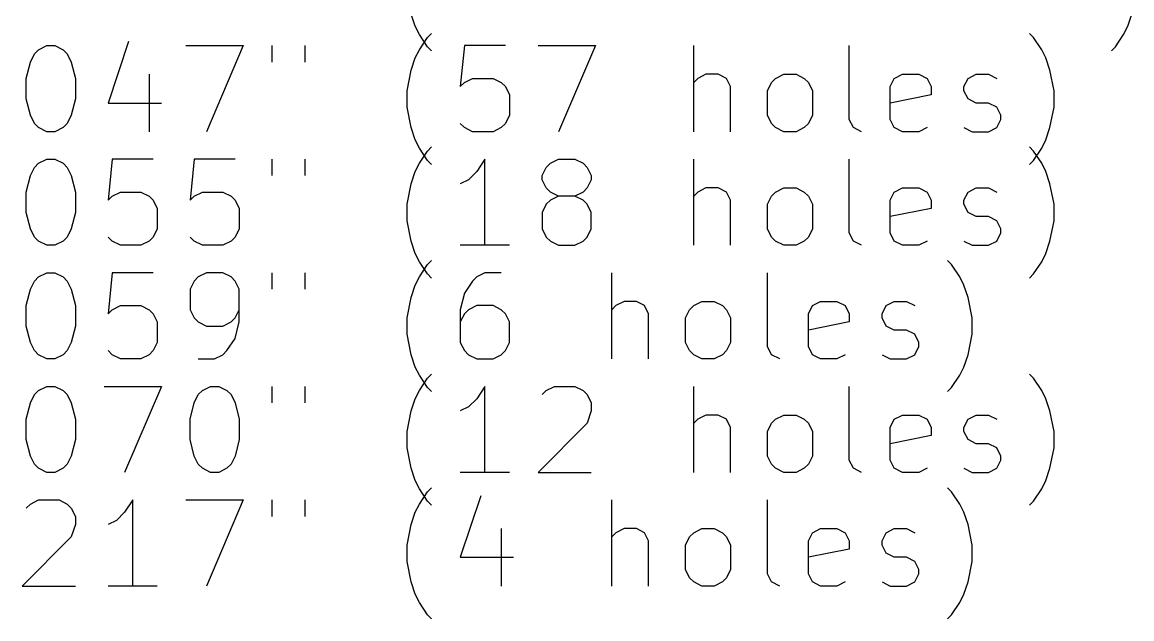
# Model space of a CAD drawing. Extents: x 12 to 214, y -262 to -15.
# Drawn here: x 50.11 to 88.82, y -262.06 to -241.26 of the extents above; entities that cross this region are included whole.
import ezdxf

# ---------------------------------------------------------------- set-up
doc = ezdxf.new("R2010")
doc.units = 0
doc.header["$MEASUREMENT"] = 0
doc.layers.add('BLACK', color=7, linetype='CONTINUOUS')

msp = doc.modelspace()

# ---------------------------------------------------------------- linework, layer by layer
at = {"layer": 'Black'}
for p, q in [((63.8221, -241.405), (63.6792, -240.976)), ((88.6792, -241.405), (88.8221, -240.976)), ((63.9649, -241.691), (63.8221, -241.405)), ((88.5363, -241.691), (88.6792, -241.405)), ((53.8221, -241.936), (53.1078, -244.079)), ((64.2506, -242.119), (63.9649, -241.691)), ((63.9649, -242.222), (64.2506, -241.793)), ((64.2506, -241.793), (64.3935, -241.651)), ((85.3935, -241.793), (85.2506, -241.651)), ((85.6792, -242.222), (85.3935, -241.793)), ((88.2506, -242.119), (88.5363, -241.691)), ((50.5363, -242.365), (50.6792, -242.222)), ((50.6792, -242.222), (50.9649, -242.079)), ((50.9649, -242.079), (51.2506, -242.079)), ((51.2506, -242.079), (51.5363, -242.222)), ((51.5363, -242.222), (51.6792, -242.365)), ((55.8221, -242.079), (57.8221, -242.079)), ((57.8221, -242.079), (56.5363, -245.079)), ((58.8221, -242.079), (58.8221, -242.651)), ((59.9649, -242.079), (59.9649, -242.651)), ((63.8221, -242.508), (63.9649, -242.222)), ((64.3935, -242.262), (64.2506, -242.119)), ((65.5363, -242.079), (65.3935, -243.508)), ((66.9649, -242.079), (65.5363, -242.079)), ((68.1078, -242.079), (70.1078, -242.079)), ((70.1078, -242.079), (68.8221, -245.079)), ((73.5363, -245.079), (73.5363, -242.079)), ((78.9649, -244.651), (78.9649, -242.079)), ((85.8221, -242.508), (85.6792, -242.222)), ((88.1078, -242.262), (88.2506, -242.119)), ((50.2506, -243.222), (50.3935, -242.651)), ((50.3935, -242.651), (50.5363, -242.365)), ((51.6792, -242.365), (51.8221, -242.651)), ((51.8221, -242.651), (51.9649, -243.222)), ((63.6792, -242.936), (63.8221, -242.508)), ((85.9649, -242.936), (85.8221, -242.508)), ((54.5363, -243.079), (54.5363, -245.079)), ((63.5363, -243.651), (63.6792, -242.936)), ((73.9649, -243.079), (73.6792, -243.222)), ((74.3935, -243.079), (73.9649, -243.079)), ((74.6792, -243.222), (74.3935, -243.079)), ((76.3935, -243.222), (76.6792, -243.079)), ((76.6792, -243.079), (77.1078, -243.079)), ((77.1078, -243.079), (77.3935, -243.222)), ((80.5363, -243.222), (80.8221, -243.079)), ((80.8221, -243.079), (81.3935, -243.079)), ((81.3935, -243.079), (81.6792, -243.222)), ((83.1078, -243.222), (83.3935, -243.079)), ((83.3935, -243.079), (83.8221, -243.079)), ((83.8221, -243.079), (84.1078, -243.222)), ((86.1078, -243.651), (85.9649, -242.936)), ((50.2506, -243.936), (50.2506, -243.222)), ((51.9649, -243.222), (51.9649, -243.936)), ((65.3935, -243.508), (65.5363, -243.365)), ((65.5363, -243.365), (65.8221, -243.222)), ((65.8221, -243.222), (66.5363, -243.222)), ((66.5363, -243.222), (66.8221, -243.365)), ((66.8221, -243.365), (66.9649, -243.508)), ((66.9649, -243.508), (67.1078, -243.793)), ((73.6792, -243.222), (73.5363, -243.365)), ((74.8221, -243.508), (74.6792, -243.222)), ((74.8221, -245.079), (74.8221, -243.508)), ((76.1078, -243.651), (76.2506, -243.365)), ((76.2506, -243.365), (76.3935, -243.222)), ((77.3935, -243.222), (77.5363, -243.365)), ((77.5363, -243.365), (77.6792, -243.651)), ((80.3935, -243.508), (80.5363, -243.222)), ((80.3935, -244.651), (80.3935, -243.508)), ((81.6792, -243.222), (81.8221, -243.508)), ((81.8221, -243.508), (81.8221, -243.793)), ((82.9649, -243.508), (83.1078, -243.222)), ((82.9649, -243.651), (82.9649, -243.508)), ((63.5363, -244.222), (63.5363, -243.651)), ((67.1078, -243.793), (67.1078, -244.508)), ((76.1078, -244.508), (76.1078, -243.651)), ((77.6792, -243.651), (77.6792, -244.508)), ((81.8221, -243.793), (80.3935, -244.079)), ((83.1078, -243.936), (82.9649, -243.651)), ((86.1078, -244.222), (86.1078, -243.651)), ((50.3935, -244.508), (50.2506, -243.936)), ((51.9649, -243.936), (51.8221, -244.508)), ((53.1078, -244.079), (54.9649, -244.079)), ((63.6792, -244.936), (63.5363, -244.222)), ((83.3935, -244.079), (83.1078, -243.936)), ((83.8221, -244.079), (83.3935, -244.079)), ((84.1078, -244.222), (83.8221, -244.079)), ((84.2506, -244.508), (84.1078, -244.222)), ((85.9649, -244.936), (86.1078, -244.222)), ((50.5363, -244.793), (50.3935, -244.508)), ((51.8221, -244.508), (51.6792, -244.793)), ((67.1078, -244.508), (66.9649, -244.793)), ((76.2506, -244.793), (76.1078, -244.508)), ((77.6792, -244.508), (77.5363, -244.793)), ((79.1078, -244.936), (78.9649, -244.651)), ((80.5363, -244.936), (80.3935, -244.651)), ((84.1078, -244.936), (84.2506, -244.651)), ((84.2506, -244.651), (84.2506, -244.508)), ((50.6792, -244.936), (50.5363, -244.793)), ((50.9649, -245.079), (50.6792, -244.936)), ((51.5363, -244.936), (51.2506, -245.079)), ((51.6792, -244.793), (51.5363, -244.936)), ((63.8221, -245.365), (63.6792, -244.936)), ((65.5363, -244.936), (65.3935, -244.793)), ((65.8221, -245.079), (65.5363, -244.936)), ((66.8221, -244.936), (66.5363, -245.079)), ((66.9649, -244.793), (66.8221, -244.936)), ((76.3935, -244.936), (76.2506, -244.793)), ((76.6792, -245.079), (76.3935, -244.936)), ((77.3935, -244.936), (77.1078, -245.079)), ((77.5363, -244.793), (77.3935, -244.936)), ((79.3935, -245.079), (79.1078, -244.936)), ((80.8221, -245.079), (80.5363, -244.936)), ((81.6792, -244.936), (81.3935, -245.079)), ((82.9649, -244.936), (83.2506, -245.079)), ((83.8221, -245.079), (84.1078, -244.936)), ((85.8221, -245.365), (85.9649, -244.936)), ((51.2506, -245.079), (50.9649, -245.079)), ((63.9649, -245.651), (63.8221, -245.365)), ((66.5363, -245.079), (65.8221, -245.079)), ((77.1078, -245.079), (76.6792, -245.079)), ((81.3935, -245.079), (80.8221, -245.079)), ((83.2506, -245.079), (83.8221, -245.079)), ((85.6792, -245.651), (85.8221, -245.365)), ((64.2506, -246.079), (63.9649, -245.651)), ((63.9649, -246.182), (64.2506, -245.753)), ((64.2506, -245.753), (64.3935, -245.611)), ((85.3935, -245.753), (85.2506, -245.611)), ((85.3935, -246.079), (85.6792, -245.651)), ((85.6792, -246.182), (85.3935, -245.753)), ((50.5363, -246.325), (50.6792, -246.182)), ((50.6792, -246.182), (50.9649, -246.039)), ((50.9649, -246.039), (51.2506, -246.039)), ((51.2506, -246.039), (51.5363, -246.182)), ((51.5363, -246.182), (51.6792, -246.325)), ((53.2506, -246.039), (53.1078, -247.468)), ((54.6792, -246.039), (53.2506, -246.039)), ((56.1078, -246.039), (55.9649, -247.468)), ((57.5363, -246.039), (56.1078, -246.039)), ((58.8221, -246.039), (58.8221, -246.611)), ((59.9649, -246.039), (59.9649, -246.611)), ((63.8221, -246.468), (63.9649, -246.182)), ((64.3935, -246.222), (64.2506, -246.079)), ((66.2506, -246.039), (65.9649, -246.468)), ((66.2506, -249.039), (66.2506, -246.039)), ((68.3935, -246.325), (68.5363, -246.182)), ((68.5363, -246.182), (68.8221, -246.039)), ((68.8221, -246.039), (69.3935, -246.039)), ((69.3935, -246.039), (69.6792, -246.182)), ((69.6792, -246.182), (69.8221, -246.325)), ((73.5363, -249.039), (73.5363, -246.039)), ((78.9649, -248.611), (78.9649, -246.039)), ((85.2506, -246.222), (85.3935, -246.079)), ((85.8221, -246.468), (85.6792, -246.182)), ((50.3935, -246.611), (50.5363, -246.325)), ((51.6792, -246.325), (51.8221, -246.611)), ((63.6792, -246.896), (63.8221, -246.468)), ((65.9649, -246.468), (65.6792, -246.753)), ((68.2506, -246.611), (68.3935, -246.325)), ((69.8221, -246.325), (69.9649, -246.611)), ((85.9649, -246.896), (85.8221, -246.468)), ((50.2506, -247.182), (50.3935, -246.611)), ((51.8221, -246.611), (51.9649, -247.182)), ((63.5363, -247.611), (63.6792, -246.896)), ((65.6792, -246.753), (65.3935, -246.896)), ((68.2506, -246.753), (68.2506, -246.611)), ((68.3935, -247.039), (68.2506, -246.753)), ((69.9649, -246.753), (69.8221, -247.039)), ((69.9649, -246.611), (69.9649, -246.753)), ((86.1078, -247.611), (85.9649, -246.896)), ((50.2506, -247.896), (50.2506, -247.182)), ((51.9649, -247.182), (51.9649, -247.896)), ((53.1078, -247.468), (53.2506, -247.325)), ((53.2506, -247.325), (53.5363, -247.182)), ((53.5363, -247.182), (54.2506, -247.182)), ((54.2506, -247.182), (54.5363, -247.325)), ((54.5363, -247.325), (54.6792, -247.468)), ((55.9649, -247.468), (56.1078, -247.325)), ((56.1078, -247.325), (56.3935, -247.182)), ((56.3935, -247.182), (57.1078, -247.182)), ((57.1078, -247.182), (57.3935, -247.325)), ((57.3935, -247.325), (57.5363, -247.468)), ((68.5363, -247.182), (68.3935, -247.039)), ((68.8221, -247.325), (68.5363, -247.182)), ((68.8221, -247.325), (68.5363, -247.468)), ((69.3935, -247.325), (68.8221, -247.325)), ((69.6792, -247.182), (69.3935, -247.325)), ((69.6792, -247.468), (69.3935, -247.325)), ((69.8221, -247.039), (69.6792, -247.182)), ((73.6792, -247.182), (73.5363, -247.325)), ((73.9649, -247.039), (73.6792, -247.182)), ((74.3935, -247.039), (73.9649, -247.039)), ((74.6792, -247.182), (74.3935, -247.039)), ((74.8221, -247.468), (74.6792, -247.182)), ((76.1078, -247.611), (76.2506, -247.325)), ((76.2506, -247.325), (76.3935, -247.182)), ((76.3935, -247.182), (76.6792, -247.039)), ((76.6792, -247.039), (77.1078, -247.039)), ((77.1078, -247.039), (77.3935, -247.182)), ((77.3935, -247.182), (77.5363, -247.325)), ((77.5363, -247.325), (77.6792, -247.611)), ((80.3935, -247.468), (80.5363, -247.182)), ((80.5363, -247.182), (80.8221, -247.039)), ((80.8221, -247.039), (81.3935, -247.039)), ((81.3935, -247.039), (81.6792, -247.182)), ((81.6792, -247.182), (81.8221, -247.468)), ((82.9649, -247.468), (83.1078, -247.182)), ((83.1078, -247.182), (83.3935, -247.039)), ((83.3935, -247.039), (83.8221, -247.039)), ((83.8221, -247.039), (84.1078, -247.182)), ((54.6792, -247.468), (54.8221, -247.753)), ((54.8221, -247.753), (54.8221, -248.468)), ((57.5363, -247.468), (57.6792, -247.753)), ((57.6792, -247.753), (57.6792, -248.468)), ((63.5363, -248.182), (63.5363, -247.611)), ((68.3935, -247.611), (68.2506, -247.896)), ((68.5363, -247.468), (68.3935, -247.611)), ((69.8221, -247.611), (69.6792, -247.468)), ((69.9649, -247.896), (69.8221, -247.611)), ((74.8221, -249.039), (74.8221, -247.468)), ((76.1078, -248.468), (76.1078, -247.611)), ((77.6792, -247.611), (77.6792, -248.468)), ((80.3935, -248.611), (80.3935, -247.468)), ((81.8221, -247.753), (80.3935, -248.039)), ((81.8221, -247.468), (81.8221, -247.753)), ((82.9649, -247.611), (82.9649, -247.468)), ((83.1078, -247.896), (82.9649, -247.611)), ((86.1078, -248.182), (86.1078, -247.611)), ((50.3935, -248.468), (50.2506, -247.896)), ((51.9649, -247.896), (51.8221, -248.468)), ((68.2506, -247.896), (68.2506, -248.468)), ((69.9649, -248.468), (69.9649, -247.896)), ((83.3935, -248.039), (83.1078, -247.896)), ((83.8221, -248.039), (83.3935, -248.039)), ((84.1078, -248.182), (83.8221, -248.039)), ((50.5363, -248.753), (50.3935, -248.468)), ((51.8221, -248.468), (51.6792, -248.753)), ((54.8221, -248.468), (54.6792, -248.753)), ((57.6792, -248.468), (57.5363, -248.753)), ((63.6792, -248.896), (63.5363, -248.182)), ((68.2506, -248.468), (68.3935, -248.753)), ((69.8221, -248.753), (69.9649, -248.468)), ((76.2506, -248.753), (76.1078, -248.468)), ((77.6792, -248.468), (77.5363, -248.753)), ((84.2506, -248.468), (84.1078, -248.182)), ((84.2506, -248.611), (84.2506, -248.468)), ((85.9649, -248.896), (86.1078, -248.182)), ((50.6792, -248.896), (50.5363, -248.753)), ((50.9649, -249.039), (50.6792, -248.896)), ((51.5363, -248.896), (51.2506, -249.039)), ((51.6792, -248.753), (51.5363, -248.896)), ((53.2506, -248.896), (53.1078, -248.753)), ((53.5363, -249.039), (53.2506, -248.896)), ((54.5363, -248.896), (54.2506, -249.039)), ((54.6792, -248.753), (54.5363, -248.896)), ((56.1078, -248.896), (55.9649, -248.753)), ((56.3935, -249.039), (56.1078, -248.896)), ((57.3935, -248.896), (57.1078, -249.039)), ((57.5363, -248.753), (57.3935, -248.896)), ((63.8221, -249.325), (63.6792, -248.896)), ((68.3935, -248.753), (68.5363, -248.896)), ((68.5363, -248.896), (68.8221, -249.039)), ((69.3935, -249.039), (69.6792, -248.896)), ((69.6792, -248.896), (69.8221, -248.753)), ((76.3935, -248.896), (76.2506, -248.753)), ((76.6792, -249.039), (76.3935, -248.896)), ((77.3935, -248.896), (77.1078, -249.039)), ((77.5363, -248.753), (77.3935, -248.896)), ((79.1078, -248.896), (78.9649, -248.611)), ((79.3935, -249.039), (79.1078, -248.896)), ((80.5363, -248.896), (80.3935, -248.611)), ((80.8221, -249.039), (80.5363, -248.896)), ((81.6792, -248.896), (81.3935, -249.039)), ((82.9649, -248.896), (83.2506, -249.039)), ((83.8221, -249.039), (84.1078, -248.896)), ((84.1078, -248.896), (84.2506, -248.611)), ((85.8221, -249.325), (85.9649, -248.896)), ((51.2506, -249.039), (50.9649, -249.039)), ((54.2506, -249.039), (53.5363, -249.039)), ((57.1078, -249.039), (56.3935, -249.039)), ((67.1078, -249.039), (65.3935, -249.039)), ((68.8221, -249.039), (69.3935, -249.039)), ((77.1078, -249.039), (76.6792, -249.039)), ((81.3935, -249.039), (80.8221, -249.039)), ((83.2506, -249.039), (83.8221, -249.039)), ((63.9649, -249.611), (63.8221, -249.325)), ((64.2506, -250.039), (63.9649, -249.611)), ((64.2506, -249.713), (64.3935, -249.571)), ((82.5363, -249.713), (82.3935, -249.571)), ((85.3935, -250.039), (85.6792, -249.611)), ((85.6792, -249.611), (85.8221, -249.325)), ((50.6792, -250.142), (50.9649, -249.999)), ((50.9649, -249.999), (51.2506, -249.999)), ((51.2506, -249.999), (51.5363, -250.142)), ((53.2506, -249.999), (53.1078, -251.428)), ((54.6792, -249.999), (53.2506, -249.999)), ((56.5363, -249.999), (56.2506, -250.142)), ((57.1078, -249.999), (56.5363, -249.999)), ((57.3935, -250.142), (57.1078, -249.999)), ((58.8221, -249.999), (58.8221, -250.571)), ((59.9649, -249.999), (59.9649, -250.571)), ((63.9649, -250.142), (64.2506, -249.713)), ((64.3935, -250.182), (64.2506, -250.039)), ((66.2506, -249.999), (65.9649, -250.142)), ((66.8221, -249.999), (66.2506, -249.999)), ((70.6792, -252.999), (70.6792, -249.999)), ((76.1078, -252.571), (76.1078, -249.999)), ((82.8221, -250.142), (82.5363, -249.713)), ((85.2506, -250.182), (85.3935, -250.039)), ((50.3935, -250.571), (50.5363, -250.285)), ((50.5363, -250.285), (50.6792, -250.142)), ((51.5363, -250.142), (51.6792, -250.285)), ((51.6792, -250.285), (51.8221, -250.571)), ((56.1078, -250.285), (55.9649, -250.571)), ((56.2506, -250.142), (56.1078, -250.285)), ((57.5363, -250.285), (57.3935, -250.142)), ((57.6792, -250.571), (57.5363, -250.285)), ((63.6792, -250.856), (63.8221, -250.428)), ((63.8221, -250.428), (63.9649, -250.142)), ((65.8221, -250.285), (65.5363, -250.713)), ((65.9649, -250.142), (65.8221, -250.285)), ((82.9649, -250.428), (82.8221, -250.142)), ((83.1078, -250.856), (82.9649, -250.428)), ((50.2506, -251.142), (50.3935, -250.571)), ((51.8221, -250.571), (51.9649, -251.142)), ((55.9649, -250.571), (55.9649, -251.285)), ((57.6792, -251.713), (57.6792, -250.571)), ((63.5363, -251.571), (63.6792, -250.856)), ((65.5363, -250.713), (65.3935, -251.285)), ((83.2506, -251.571), (83.1078, -250.856)), ((50.2506, -251.856), (50.2506, -251.142)), ((51.9649, -251.142), (51.9649, -251.856)), ((53.2506, -251.285), (53.5363, -251.142)), ((53.5363, -251.142), (54.2506, -251.142)), ((54.2506, -251.142), (54.5363, -251.285)), ((65.9649, -251.142), (65.6792, -251.285)), ((66.5363, -251.142), (65.9649, -251.142)), ((66.8221, -251.285), (66.5363, -251.142)), ((70.8221, -251.142), (70.6792, -251.285)), ((71.1078, -250.999), (70.8221, -251.142)), ((71.5363, -250.999), (71.1078, -250.999)), ((71.8221, -251.142), (71.5363, -250.999)), ((71.9649, -251.428), (71.8221, -251.142)), ((73.3935, -251.285), (73.5363, -251.142)), ((73.5363, -251.142), (73.8221, -250.999)), ((73.8221, -250.999), (74.2506, -250.999)), ((74.2506, -250.999), (74.5363, -251.142)), ((74.5363, -251.142), (74.6792, -251.285)), ((77.5363, -251.428), (77.6792, -251.142)), ((77.6792, -251.142), (77.9649, -250.999)), ((77.9649, -250.999), (78.5363, -250.999)), ((78.5363, -250.999), (78.8221, -251.142)), ((78.8221, -251.142), (78.9649, -251.428)), ((80.1078, -251.428), (80.2506, -251.142)), ((80.2506, -251.142), (80.5363, -250.999)), ((80.5363, -250.999), (80.9649, -250.999)), ((80.9649, -250.999), (81.2506, -251.142)), ((53.1078, -251.428), (53.2506, -251.285)), ((54.5363, -251.285), (54.6792, -251.428)), ((54.6792, -251.428), (54.8221, -251.713)), ((55.9649, -251.285), (56.1078, -251.571)), ((56.1078, -251.571), (56.2506, -251.713)), ((57.3935, -251.713), (57.5363, -251.571)), ((57.5363, -251.571), (57.6792, -251.285)), ((63.5363, -252.142), (63.5363, -251.571)), ((65.3935, -251.285), (65.3935, -252.428)), ((65.5363, -251.428), (65.3935, -251.713)), ((65.6792, -251.285), (65.5363, -251.428)), ((66.9649, -251.428), (66.8221, -251.285)), ((67.1078, -251.713), (66.9649, -251.428)), ((71.9649, -252.999), (71.9649, -251.428)), ((73.2506, -251.571), (73.3935, -251.285)), ((73.2506, -252.428), (73.2506, -251.571)), ((74.6792, -251.285), (74.8221, -251.571)), ((74.8221, -251.571), (74.8221, -252.428)), ((77.5363, -252.571), (77.5363, -251.428)), ((78.9649, -251.428), (78.9649, -251.713)), ((80.1078, -251.571), (80.1078, -251.428)), ((80.2506, -251.856), (80.1078, -251.571)), ((83.2506, -252.142), (83.2506, -251.571)), ((50.3935, -252.428), (50.2506, -251.856)), ((51.9649, -251.856), (51.8221, -252.428)), ((54.8221, -251.713), (54.8221, -252.428)), ((56.2506, -251.713), (56.5363, -251.856)), ((56.5363, -251.856), (57.1078, -251.856)), ((57.1078, -251.856), (57.3935, -251.713)), ((57.5363, -252.285), (57.6792, -251.713)), ((67.1078, -252.428), (67.1078, -251.713)), ((78.9649, -251.713), (77.5363, -251.999)), ((80.5363, -251.999), (80.2506, -251.856)), ((80.9649, -251.999), (80.5363, -251.999)), ((81.2506, -252.142), (80.9649, -251.999)), ((57.2506, -252.713), (57.5363, -252.285)), ((63.6792, -252.856), (63.5363, -252.142)), ((81.3935, -252.428), (81.2506, -252.142)), ((83.1078, -252.856), (83.2506, -252.142)), ((50.5363, -252.713), (50.3935, -252.428)), ((50.6792, -252.856), (50.5363, -252.713)), ((51.6792, -252.713), (51.5363, -252.856)), ((51.8221, -252.428), (51.6792, -252.713)), ((53.2506, -252.856), (53.1078, -252.713)), ((54.6792, -252.713), (54.5363, -252.856)), ((54.8221, -252.428), (54.6792, -252.713)), ((57.1078, -252.856), (57.2506, -252.713)), ((65.3935, -252.428), (65.5363, -252.713)), ((65.5363, -252.713), (65.6792, -252.856)), ((66.8221, -252.856), (66.9649, -252.713)), ((66.9649, -252.713), (67.1078, -252.428)), ((73.3935, -252.713), (73.2506, -252.428)), ((73.5363, -252.856), (73.3935, -252.713)), ((74.6792, -252.713), (74.5363, -252.856)), ((74.8221, -252.428), (74.6792, -252.713)), ((76.2506, -252.856), (76.1078, -252.571)), ((77.6792, -252.856), (77.5363, -252.571)), ((81.2506, -252.856), (81.3935, -252.571)), ((81.3935, -252.571), (81.3935, -252.428)), ((50.9649, -252.999), (50.6792, -252.856)), ((51.2506, -252.999), (50.9649, -252.999)), ((51.5363, -252.856), (51.2506, -252.999)), ((53.5363, -252.999), (53.2506, -252.856)), ((54.2506, -252.999), (53.5363, -252.999)), ((54.5363, -252.856), (54.2506, -252.999)), ((56.2506, -252.999), (56.8221, -252.999)), ((56.8221, -252.999), (57.1078, -252.856)), ((63.8221, -253.285), (63.6792, -252.856)), ((65.6792, -252.856), (65.9649, -252.999)), ((65.9649, -252.999), (66.5363, -252.999)), ((66.5363, -252.999), (66.8221, -252.856)), ((73.8221, -252.999), (73.5363, -252.856)), ((74.2506, -252.999), (73.8221, -252.999)), ((74.5363, -252.856), (74.2506, -252.999)), ((76.5363, -252.999), (76.2506, -252.856)), ((77.9649, -252.999), (77.6792, -252.856)), ((78.5363, -252.999), (77.9649, -252.999)), ((78.8221, -252.856), (78.5363, -252.999)), ((80.1078, -252.856), (80.3935, -252.999)), ((80.3935, -252.999), (80.9649, -252.999)), ((80.9649, -252.999), (81.2506, -252.856)), ((82.9649, -253.285), (83.1078, -252.856)), ((63.9649, -253.571), (63.8221, -253.285)), ((64.2506, -253.999), (63.9649, -253.571)), ((64.2506, -253.673), (64.3935, -253.531)), ((82.5363, -253.999), (82.8221, -253.571)), ((82.8221, -253.571), (82.9649, -253.285)), ((85.3935, -253.673), (85.2506, -253.531)), ((50.6792, -254.102), (50.9649, -253.959)), ((50.9649, -253.959), (51.2506, -253.959)), ((51.2506, -253.959), (51.5363, -254.102)), ((52.9649, -253.959), (54.9649, -253.959)), ((54.9649, -253.959), (53.6792, -256.959)), ((56.3935, -254.102), (56.6792, -253.959)), ((56.6792, -253.959), (56.9649, -253.959)), ((56.9649, -253.959), (57.2506, -254.102)), ((58.8221, -253.959), (58.8221, -254.531)), ((59.9649, -253.959), (59.9649, -254.531)), ((63.9649, -254.102), (64.2506, -253.673)), ((66.2506, -253.959), (65.9649, -254.388)), ((66.2506, -256.959), (66.2506, -253.959)), ((68.3935, -254.102), (68.6792, -253.959)), ((68.6792, -253.959), (69.3935, -253.959)), ((69.3935, -253.959), (69.6792, -254.102)), ((73.5363, -256.959), (73.5363, -253.959)), ((78.9649, -256.531), (78.9649, -253.959)), ((85.6792, -254.102), (85.3935, -253.673)), ((50.3935, -254.531), (50.5363, -254.245)), ((50.5363, -254.245), (50.6792, -254.102)), ((51.5363, -254.102), (51.6792, -254.245)), ((51.6792, -254.245), (51.8221, -254.531)), ((56.1078, -254.531), (56.2506, -254.245)), ((56.2506, -254.245), (56.3935, -254.102)), ((57.2506, -254.102), (57.3935, -254.245)), ((57.3935, -254.245), (57.5363, -254.531)), ((63.8221, -254.388), (63.9649, -254.102)), ((64.3935, -254.142), (64.2506, -253.999)), ((68.2506, -254.245), (68.3935, -254.102)), ((69.6792, -254.102), (69.8221, -254.245)), ((69.8221, -254.245), (69.9649, -254.531)), ((82.3935, -254.142), (82.5363, -253.999)), ((85.8221, -254.388), (85.6792, -254.102)), ((50.2506, -255.102), (50.3935, -254.531)), ((51.8221, -254.531), (51.9649, -255.102)), ((55.9649, -255.102), (56.1078, -254.531)), ((57.5363, -254.531), (57.6792, -255.102)), ((63.6792, -254.816), (63.8221, -254.388)), ((65.6792, -254.673), (65.3935, -254.816)), ((65.9649, -254.388), (65.6792, -254.673)), ((69.9649, -254.531), (69.9649, -254.816)), ((85.9649, -254.816), (85.8221, -254.388)), ((50.2506, -255.816), (50.2506, -255.102)), ((51.9649, -255.102), (51.9649, -255.816)), ((55.9649, -255.816), (55.9649, -255.102)), ((57.6792, -255.102), (57.6792, -255.816)), ((63.5363, -255.531), (63.6792, -254.816)), ((69.9649, -254.816), (69.8221, -255.245)), ((73.6792, -255.102), (73.5363, -255.245)), ((73.9649, -254.959), (73.6792, -255.102)), ((74.3935, -254.959), (73.9649, -254.959)), ((74.6792, -255.102), (74.3935, -254.959)), ((74.8221, -255.388), (74.6792, -255.102)), ((76.2506, -255.245), (76.3935, -255.102)), ((76.3935, -255.102), (76.6792, -254.959)), ((76.6792, -254.959), (77.1078, -254.959)), ((77.1078, -254.959), (77.3935, -255.102)), ((77.3935, -255.102), (77.5363, -255.245)), ((80.3935, -255.388), (80.5363, -255.102)), ((80.5363, -255.102), (80.8221, -254.959)), ((80.8221, -254.959), (81.3935, -254.959)), ((81.3935, -254.959), (81.6792, -255.102)), ((81.6792, -255.102), (81.8221, -255.388)), ((82.9649, -255.388), (83.1078, -255.102)), ((83.1078, -255.102), (83.3935, -254.959)), ((83.3935, -254.959), (83.8221, -254.959)), ((83.8221, -254.959), (84.1078, -255.102)), ((86.1078, -255.531), (85.9649, -254.816)), ((69.8221, -255.245), (68.1078, -256.959)), ((74.8221, -256.959), (74.8221, -255.388)), ((76.1078, -255.531), (76.2506, -255.245)), ((77.5363, -255.245), (77.6792, -255.531)), ((80.3935, -256.531), (80.3935, -255.388)), ((81.8221, -255.388), (81.8221, -255.673)), ((82.9649, -255.531), (82.9649, -255.388)), ((50.3935, -256.388), (50.2506, -255.816)), ((51.9649, -255.816), (51.8221, -256.388)), ((56.1078, -256.388), (55.9649, -255.816)), ((57.6792, -255.816), (57.5363, -256.388)), ((63.5363, -256.102), (63.5363, -255.531)), ((76.1078, -256.388), (76.1078, -255.531)), ((77.6792, -255.531), (77.6792, -256.388)), ((81.8221, -255.673), (80.3935, -255.959)), ((83.1078, -255.816), (82.9649, -255.531)), ((83.3935, -255.959), (83.1078, -255.816)), ((86.1078, -256.102), (86.1078, -255.531)), ((63.6792, -256.816), (63.5363, -256.102)), ((83.8221, -255.959), (83.3935, -255.959)), ((84.1078, -256.102), (83.8221, -255.959)), ((84.2506, -256.388), (84.1078, -256.102)), ((85.9649, -256.816), (86.1078, -256.102)), ((50.5363, -256.673), (50.3935, -256.388)), ((50.6792, -256.816), (50.5363, -256.673)), ((51.6792, -256.673), (51.5363, -256.816)), ((51.8221, -256.388), (51.6792, -256.673)), ((56.2506, -256.673), (56.1078, -256.388)), ((56.3935, -256.816), (56.2506, -256.673)), ((57.3935, -256.673), (57.2506, -256.816)), ((57.5363, -256.388), (57.3935, -256.673)), ((76.2506, -256.673), (76.1078, -256.388)), ((76.3935, -256.816), (76.2506, -256.673)), ((77.5363, -256.673), (77.3935, -256.816)), ((77.6792, -256.388), (77.5363, -256.673)), ((79.1078, -256.816), (78.9649, -256.531)), ((80.5363, -256.816), (80.3935, -256.531)), ((84.1078, -256.816), (84.2506, -256.531)), ((84.2506, -256.531), (84.2506, -256.388)), ((50.9649, -256.959), (50.6792, -256.816)), ((51.2506, -256.959), (50.9649, -256.959)), ((51.5363, -256.816), (51.2506, -256.959)), ((56.6792, -256.959), (56.3935, -256.816)), ((56.9649, -256.959), (56.6792, -256.959)), ((57.2506, -256.816), (56.9649, -256.959)), ((63.8221, -257.245), (63.6792, -256.816)), ((67.1078, -256.959), (65.3935, -256.959)), ((68.1078, -256.959), (69.9649, -256.959)), ((76.6792, -256.959), (76.3935, -256.816)), ((77.1078, -256.959), (76.6792, -256.959)), ((77.3935, -256.816), (77.1078, -256.959)), ((79.3935, -256.959), (79.1078, -256.816)), ((80.8221, -256.959), (80.5363, -256.816)), ((81.3935, -256.959), (80.8221, -256.959)), ((81.6792, -256.816), (81.3935, -256.959)), ((82.9649, -256.816), (83.2506, -256.959)), ((83.2506, -256.959), (83.8221, -256.959)), ((83.8221, -256.959), (84.1078, -256.816)), ((85.8221, -257.245), (85.9649, -256.816)), ((63.9649, -257.531), (63.8221, -257.245)), ((85.6792, -257.531), (85.8221, -257.245)), ((64.2506, -257.959), (63.9649, -257.531)), ((63.9649, -258.062), (64.2506, -257.633)), ((64.2506, -257.633), (64.3935, -257.491)), ((66.1078, -257.776), (65.3935, -259.919)), ((82.5363, -257.633), (82.3935, -257.491)), ((82.8221, -258.062), (82.5363, -257.633)), ((85.3935, -257.959), (85.6792, -257.531)), ((50.2506, -258.205), (50.3935, -258.062)), ((50.3935, -258.062), (50.6792, -257.919)), ((50.6792, -257.919), (51.3935, -257.919)), ((51.3935, -257.919), (51.6792, -258.062)), ((51.6792, -258.062), (51.8221, -258.205)), ((51.8221, -258.205), (51.9649, -258.491)), ((53.9649, -257.919), (53.6792, -258.348)), ((53.9649, -260.919), (53.9649, -257.919)), ((55.8221, -257.919), (57.8221, -257.919)), ((57.8221, -257.919), (56.5363, -260.919)), ((58.8221, -257.919), (58.8221, -258.491)), ((59.9649, -257.919), (59.9649, -258.491)), ((63.8221, -258.348), (63.9649, -258.062)), ((64.3935, -258.102), (64.2506, -257.959)), ((70.6792, -260.919), (70.6792, -257.919)), ((76.1078, -260.491), (76.1078, -257.919)), ((82.9649, -258.348), (82.8221, -258.062)), ((85.2506, -258.102), (85.3935, -257.959)), ((51.9649, -258.491), (51.9649, -258.776)), ((53.6792, -258.348), (53.3935, -258.633)), ((63.6792, -258.776), (63.8221, -258.348)), ((83.1078, -258.776), (82.9649, -258.348)), ((51.9649, -258.776), (51.8221, -259.205)), ((53.3935, -258.633), (53.1078, -258.776)), ((63.5363, -259.491), (63.6792, -258.776)), ((66.8221, -258.919), (66.8221, -260.919)), ((71.1078, -258.919), (70.8221, -259.062)), ((71.5363, -258.919), (71.1078, -258.919)), ((71.8221, -259.062), (71.5363, -258.919)), ((73.5363, -259.062), (73.8221, -258.919)), ((73.8221, -258.919), (74.2506, -258.919)), ((74.2506, -258.919), (74.5363, -259.062)), ((77.6792, -259.062), (77.9649, -258.919)), ((77.9649, -258.919), (78.5363, -258.919)), ((78.5363, -258.919), (78.8221, -259.062)), ((80.2506, -259.062), (80.5363, -258.919)), ((80.5363, -258.919), (80.9649, -258.919)), ((80.9649, -258.919), (81.2506, -259.062)), ((83.2506, -259.491), (83.1078, -258.776)), ((51.8221, -259.205), (50.1078, -260.919)), ((70.8221, -259.062), (70.6792, -259.205)), ((71.9649, -259.348), (71.8221, -259.062)), ((71.9649, -260.919), (71.9649, -259.348)), ((73.2506, -259.491), (73.3935, -259.205)), ((73.3935, -259.205), (73.5363, -259.062)), ((74.5363, -259.062), (74.6792, -259.205)), ((74.6792, -259.205), (74.8221, -259.491)), ((77.5363, -259.348), (77.6792, -259.062)), ((77.5363, -260.491), (77.5363, -259.348)), ((78.8221, -259.062), (78.9649, -259.348)), ((78.9649, -259.348), (78.9649, -259.633)), ((80.1078, -259.348), (80.2506, -259.062)), ((80.1078, -259.491), (80.1078, -259.348)), ((63.5363, -260.062), (63.5363, -259.491)), ((73.2506, -260.348), (73.2506, -259.491)), ((74.8221, -259.491), (74.8221, -260.348)), ((78.9649, -259.633), (77.5363, -259.919)), ((80.2506, -259.776), (80.1078, -259.491)), ((83.2506, -260.062), (83.2506, -259.491)), ((63.6792, -260.776), (63.5363, -260.062)), ((65.3935, -259.919), (67.2506, -259.919)), ((80.5363, -259.919), (80.2506, -259.776)), ((80.9649, -259.919), (80.5363, -259.919)), ((81.2506, -260.062), (80.9649, -259.919)), ((81.3935, -260.348), (81.2506, -260.062)), ((83.1078, -260.776), (83.2506, -260.062)), ((73.3935, -260.633), (73.2506, -260.348)), ((74.8221, -260.348), (74.6792, -260.633)), ((76.2506, -260.776), (76.1078, -260.491)), ((77.6792, -260.776), (77.5363, -260.491)), ((81.2506, -260.776), (81.3935, -260.491)), ((81.3935, -260.491), (81.3935, -260.348)), ((50.1078, -260.919), (51.9649, -260.919)), ((54.8221, -260.919), (53.1078, -260.919)), ((63.8221, -261.205), (63.6792, -260.776)), ((73.5363, -260.776), (73.3935, -260.633)), ((73.8221, -260.919), (73.5363, -260.776)), ((74.2506, -260.919), (73.8221, -260.919)), ((74.5363, -260.776), (74.2506, -260.919)), ((74.6792, -260.633), (74.5363, -260.776)), ((76.5363, -260.919), (76.2506, -260.776)), ((77.9649, -260.919), (77.6792, -260.776)), ((78.5363, -260.919), (77.9649, -260.919)), ((78.8221, -260.776), (78.5363, -260.919)), ((80.1078, -260.776), (80.3935, -260.919)), ((80.3935, -260.919), (80.9649, -260.919)), ((80.9649, -260.919), (81.2506, -260.776)), ((82.9649, -261.205), (83.1078, -260.776)), ((63.9649, -261.491), (63.8221, -261.205)), ((82.8221, -261.491), (82.9649, -261.205)), ((64.2506, -261.919), (63.9649, -261.491)), ((82.5363, -261.919), (82.8221, -261.491)), ((64.3935, -262.062), (64.2506, -261.919)), ((82.3935, -262.062), (82.5363, -261.919))]:
    msp.add_line(p, q, dxfattribs=at)

doc.saveas('drawing.dxf')
